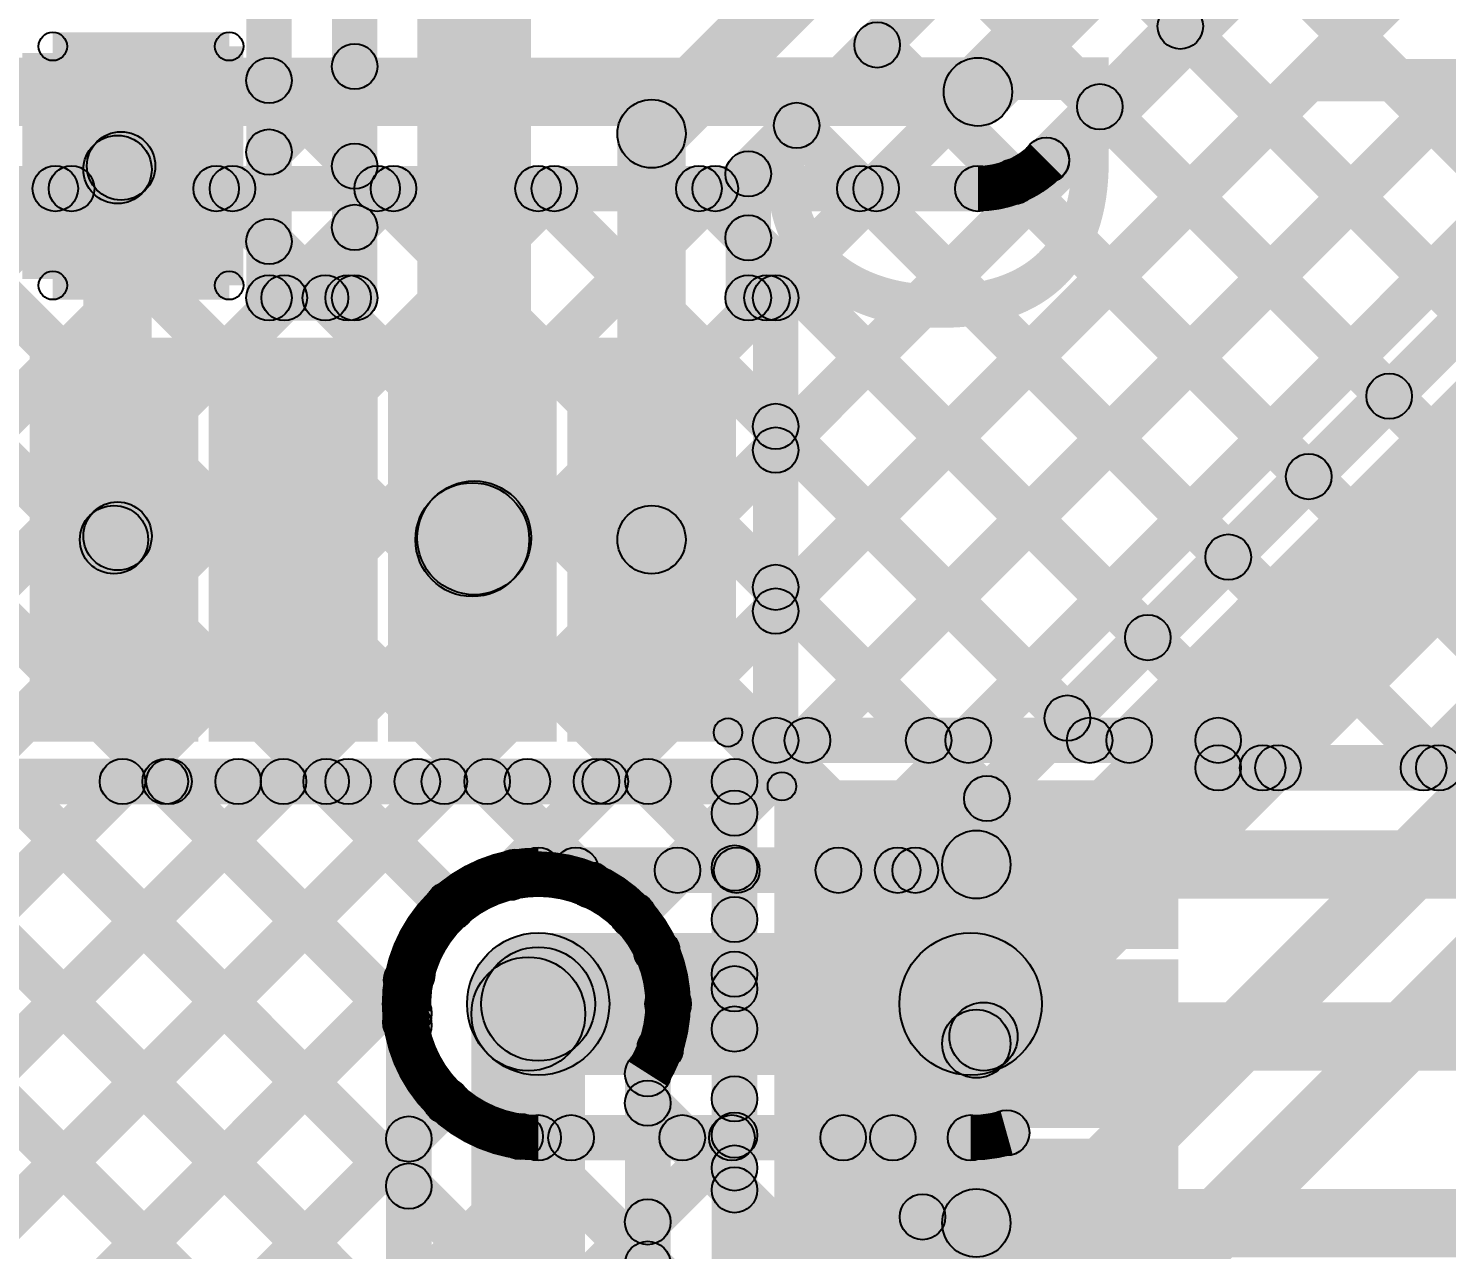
# Model space of a CAD drawing. Header units: millimetres. Extents: x -0.28 to 3.03, y -0.05 to 3.12.
# Drawn here: x 0.6101 to 0.8594, y 2.2926 to 2.5072 of the extents above; entities that cross this region are included whole.
import ezdxf

# ---------------------------------------------------------------- set-up
doc = ezdxf.new("R2010")
doc.units = ezdxf.units.MM
doc.header["$MEASUREMENT"] = 0
for name, color, linetype in [('BottomLayer', 5, 'Continuous'), ('TopLayer', 1, 'Continuous'), ('TopOverlay', 2, 'Continuous'), ('TopPaste', 8, 'Continuous'), ('TopSolder', 216, 'Continuous'), ('ViaHoleLayer', 16, 'Continuous')]:
    doc.layers.add(name, color=color, linetype=linetype)

# ---------------------------------------------------------------- blocks, each defined once
blk = doc.blocks.new('32_TQFP__7X7__28')
at = {"layer": 'TopLayer'}
for points in [[(0.13583, -0.00492), (0.19882, -0.00492), (0.19882, -0.02657), (0.13583, -0.02657)], [(0.13583, -0.03642), (0.19882, -0.03642), (0.19882, -0.05807), (0.13583, -0.05807)], [(0.13583, -0.06791), (0.19882, -0.06791), (0.19882, -0.08957), (0.13583, -0.08957)], [(0.13583, -0.09941), (0.19882, -0.09941), (0.19882, -0.12106), (0.13583, -0.12106)], [(0.03642, -0.13583), (0.05807, -0.13583), (0.05807, -0.19882), (0.03642, -0.19882)], [(0.06791, -0.13583), (0.08957, -0.13583), (0.08957, -0.19882), (0.06791, -0.19882)], [(0.09941, -0.13583), (0.12106, -0.13583), (0.12106, -0.19882), (0.09941, -0.19882)]]:
    blk.add_hatch(color=1, dxfattribs=at).paths.add_polyline_path(points)
at = {"layer": 'TopOverlay'}
blk.add_hatch(color=2, dxfattribs=at).paths.add_polyline_path([(0.13167, -0.12191), (0.13521, -0.12545), (0.12574, -0.13492), (0.1222, -0.13138)])
h = blk.add_hatch(color=2, dxfattribs=at)
edge = h.paths.add_edge_path()
edge.add_arc((0.13344, -0.12368), 0.0025, 0, 360)
h = blk.add_hatch(color=2, dxfattribs=at)
edge = h.paths.add_edge_path()
edge.add_arc((0.12397, -0.13315), 0.0025, 0, 360)
at = {"layer": 'TopPaste'}
for points in [[(0.13583, -0.00492), (0.19882, -0.00492), (0.19882, -0.02657), (0.13583, -0.02657)], [(0.13583, -0.03642), (0.19882, -0.03642), (0.19882, -0.05807), (0.13583, -0.05807)], [(0.13583, -0.06791), (0.19882, -0.06791), (0.19882, -0.08957), (0.13583, -0.08957)], [(0.13583, -0.09941), (0.19882, -0.09941), (0.19882, -0.12106), (0.13583, -0.12106)], [(0.03642, -0.13583), (0.05807, -0.13583), (0.05807, -0.19882), (0.03642, -0.19882)], [(0.06791, -0.13583), (0.08957, -0.13583), (0.08957, -0.19882), (0.06791, -0.19882)], [(0.09941, -0.13583), (0.12106, -0.13583), (0.12106, -0.19882), (0.09941, -0.19882)]]:
    blk.add_hatch(color=8, dxfattribs=at).paths.add_polyline_path(points)
at = {"layer": 'TopSolder'}
for points in [[(0.13183, -0.00092), (0.20282, -0.00092), (0.20282, -0.03057), (0.13183, -0.03057)], [(0.13183, -0.03242), (0.20282, -0.03242), (0.20282, -0.06207), (0.13183, -0.06207)], [(0.13183, -0.06391), (0.20282, -0.06391), (0.20282, -0.09357), (0.13183, -0.09357)], [(0.13183, -0.09541), (0.20282, -0.09541), (0.20282, -0.12506), (0.13183, -0.12506)], [(0.03242, -0.13183), (0.06207, -0.13183), (0.06207, -0.20282), (0.03242, -0.20282)], [(0.06391, -0.13183), (0.09357, -0.13183), (0.09357, -0.20282), (0.06391, -0.20282)], [(0.09541, -0.13183), (0.12506, -0.13183), (0.12506, -0.20282), (0.09541, -0.20282)]]:
    blk.add_hatch(color=216, dxfattribs=at).paths.add_polyline_path(points)
at = {"layer": 'TopOverlay'}
for centre in [(0.13344, -0.12368), (0.12397, -0.13315)]:
    blk.add_circle(centre, 0.0025, dxfattribs=at)
blk = doc.blocks.new('C__0603_112')
at = {"layer": 'TopLayer'}
for points in [[(-0.015, 0.0175), (-0.015, -0.0175), (-0.045, -0.0175), (-0.045, 0.0175)], [(0.045, 0.0175), (0.045, -0.0175), (0.015, -0.0175), (0.015, 0.0175)]]:
    blk.add_hatch(color=1, dxfattribs=at).paths.add_polyline_path(points)
at = {"layer": 'TopOverlay'}
h = blk.add_hatch(color=2, dxfattribs=at)
edge = h.paths.add_edge_path()
edge.add_arc((-0.049, 0.021), 0.0025, 0, 360)
h = blk.add_hatch(color=2, dxfattribs=at)
edge = h.paths.add_edge_path()
edge.add_arc((-0.049, 0.021), 0.0025, 0, 360)
for points in [[(-0.049, 0.0185), (-0.049, 0.0235), (-0.018, 0.0235), (-0.018, 0.0185)], [(0.018, 0.0185), (0.018, 0.0235), (0.049, 0.0235), (0.049, 0.0185)], [(-0.0465, -0.021), (-0.0515, -0.021), (-0.0515, 0.021), (-0.0465, 0.021)], [(0.0515, -0.021), (0.0465, -0.021), (0.0465, 0.021), (0.0515, 0.021)], [(-0.049, -0.0235), (-0.049, -0.0185), (-0.018, -0.0185), (-0.018, -0.0235)], [(0.018, -0.0235), (0.018, -0.0185), (0.049, -0.0185), (0.049, -0.0235)]]:
    blk.add_hatch(color=2, dxfattribs=at).paths.add_polyline_path(points)
h = blk.add_hatch(color=2, dxfattribs=at)
edge = h.paths.add_edge_path()
edge.add_arc((-0.018, 0.021), 0.0025, 0, 360)
h = blk.add_hatch(color=2, dxfattribs=at)
edge = h.paths.add_edge_path()
edge.add_arc((0.018, 0.021), 0.0025, 0, 360)
h = blk.add_hatch(color=2, dxfattribs=at)
edge = h.paths.add_edge_path()
edge.add_arc((0.049, 0.021), 0.0025, 0, 360)
h = blk.add_hatch(color=2, dxfattribs=at)
edge = h.paths.add_edge_path()
edge.add_arc((0.049, 0.021), 0.0025, 0, 360)
h = blk.add_hatch(color=2, dxfattribs=at)
edge = h.paths.add_edge_path()
edge.add_arc((-0.049, -0.021), 0.0025, 0, 360)
h = blk.add_hatch(color=2, dxfattribs=at)
edge = h.paths.add_edge_path()
edge.add_arc((-0.049, -0.021), 0.0025, 0, 360)
h = blk.add_hatch(color=2, dxfattribs=at)
edge = h.paths.add_edge_path()
edge.add_arc((-0.018, -0.021), 0.0025, 0, 360)
h = blk.add_hatch(color=2, dxfattribs=at)
edge = h.paths.add_edge_path()
edge.add_arc((0.018, -0.021), 0.0025, 0, 360)
h = blk.add_hatch(color=2, dxfattribs=at)
edge = h.paths.add_edge_path()
edge.add_arc((0.049, -0.021), 0.0025, 0, 360)
h = blk.add_hatch(color=2, dxfattribs=at)
edge = h.paths.add_edge_path()
edge.add_arc((0.049, -0.021), 0.0025, 0, 360)
at = {"layer": 'TopPaste'}
for points in [[(-0.015, 0.0175), (-0.015, -0.0175), (-0.045, -0.0175), (-0.045, 0.0175)], [(0.045, 0.0175), (0.045, -0.0175), (0.015, -0.0175), (0.015, 0.0175)]]:
    blk.add_hatch(color=8, dxfattribs=at).paths.add_polyline_path(points)
at = {"layer": 'TopSolder'}
for points in [[(-0.01264, 0.01986), (-0.01264, -0.01986), (-0.04736, -0.01986), (-0.04736, 0.01986)], [(0.04736, 0.01986), (0.04736, -0.01986), (0.01264, -0.01986), (0.01264, 0.01986)]]:
    blk.add_hatch(color=216, dxfattribs=at).paths.add_polyline_path(points)
at = {"layer": 'TopOverlay'}
for centre in [(-0.049, 0.021), (-0.049, 0.021), (-0.018, 0.021), (0.018, 0.021), (0.049, 0.021), (0.049, 0.021), (-0.049, -0.021), (-0.049, -0.021), (-0.018, -0.021), (0.018, -0.021), (0.049, -0.021), (0.049, -0.021)]:
    blk.add_circle(centre, 0.0025, dxfattribs=at)

msp = doc.modelspace()

# ---------------------------------------------------------------- hatches: boundary and pattern name
at = {"layer": 'BottomLayer'}
for points in [[(0.57324, 2.25917), (0.56758, 2.26483), (0.93467, 2.63192), (0.94033, 2.62626)], [(0.69837, 2.35602), (0.69271, 2.36168), (0.93467, 2.60364), (0.94033, 2.59798)], [(0.78124, 2.49176), (0.77276, 2.50024), (0.85676, 2.58424), (0.86524, 2.57576)], [(0.72703, 2.3564), (0.72137, 2.36205), (0.93467, 2.57535), (0.94033, 2.5697)], [(0.79187, 2.48117), (0.78621, 2.48683), (0.87017, 2.57079), (0.87583, 2.56513)], [(0.75531, 2.3564), (0.74966, 2.36205), (0.93467, 2.54707), (0.94033, 2.54141)], [(0.76882, 2.3564), (0.76316, 2.36205), (0.93467, 2.53356), (0.94033, 2.52791)], [(0.78456, 2.32689), (0.76689, 2.34456), (0.95216, 2.52984), (0.96984, 2.51216)], [(0.82389, 2.51885), (0.82955, 2.52451), (0.88041, 2.47364), (0.87475, 2.46799)], [(0.80975, 2.50471), (0.8154, 2.51036), (0.86627, 2.4595), (0.86061, 2.45384)], [(0.039, 2.49), (0.039, 2.502), (0.777, 2.502), (0.777, 2.49)], [(0.79561, 2.49056), (0.80126, 2.49622), (0.85212, 2.44536), (0.84647, 2.4397)], [(0.74224, 2.24076), (0.73376, 2.24924), (0.97876, 2.49424), (0.98724, 2.48576)], [(0.54923, 2.475), (0.54923, 2.483), (0.777, 2.483), (0.777, 2.475)], [(0.78049, 2.47739), (0.78615, 2.48305), (0.83798, 2.43122), (0.83233, 2.42556)], [(0.43995, 2.15417), (0.43429, 2.15983), (0.75629, 2.48183), (0.76195, 2.47617)], [(0.52522, 2.26773), (0.51957, 2.27338), (0.72801, 2.48183), (0.73367, 2.47617)], [(0.55544, 2.47617), (0.5611, 2.48183), (0.68687, 2.35605), (0.68121, 2.3504)], [(0.57382, 2.42946), (0.56816, 2.43512), (0.61487, 2.48183), (0.62053, 2.47617)], [(0.57382, 2.40118), (0.56816, 2.40684), (0.64316, 2.48183), (0.64881, 2.47617)], [(0.57632, 2.34711), (0.57066, 2.35277), (0.69973, 2.48183), (0.70538, 2.47617)], [(0.57632, 2.37539), (0.57066, 2.38105), (0.67144, 2.48183), (0.6771, 2.47617)], [(0.58372, 2.47617), (0.58938, 2.48183), (0.70916, 2.36205), (0.7035, 2.3564)], [(0.61201, 2.47617), (0.61767, 2.48183), (0.73744, 2.36205), (0.73178, 2.3564)], [(0.64029, 2.47617), (0.64595, 2.48183), (0.76572, 2.36205), (0.76007, 2.3564)], [(0.66858, 2.47617), (0.67423, 2.48183), (0.78141, 2.37465), (0.77576, 2.36899)], [(0.69686, 2.47617), (0.70252, 2.48183), (0.79556, 2.38879), (0.7899, 2.38313)], [(0.72515, 2.47617), (0.7308, 2.48183), (0.8097, 2.40293), (0.80404, 2.39728)], [(0.75343, 2.47617), (0.75909, 2.48183), (0.82384, 2.41707), (0.81818, 2.41142)], [(0.81024, 2.27976), (0.80176, 2.28824), (0.98576, 2.47224), (0.99424, 2.46376)], [(0.56816, 2.43516), (0.57382, 2.44082), (0.67927, 2.33537), (0.67361, 2.32971)], [(0.56816, 2.40688), (0.57382, 2.41254), (0.72153, 2.26483), (0.71587, 2.25917)], [(0.57066, 2.37609), (0.57632, 2.38175), (0.69324, 2.26483), (0.68759, 2.25917)], [(0.69972, 2.35522), (0.69972, 2.36322), (0.76599, 2.36322), (0.76599, 2.35522)], [(0.57066, 2.34781), (0.57632, 2.35347), (0.66496, 2.26483), (0.6593, 2.25917)], [(0.69972, 2.32322), (0.69972, 2.34822), (0.77572, 2.34822), (0.77572, 2.32322)], [(0.60152, 2.25917), (0.59586, 2.26483), (0.67377, 2.34274), (0.67943, 2.33708)], [(0.6298, 2.25917), (0.62415, 2.26483), (0.68077, 2.32146), (0.68643, 2.3158)], [(0.69972, 2.30822), (0.69972, 2.31622), (0.77572, 2.31622), (0.77572, 2.30822)], [(0.73379, 2.25917), (0.72813, 2.26483), (0.77922, 2.31592), (0.78488, 2.31026)], [(0.65809, 2.25917), (0.65243, 2.26483), (0.70266, 2.31505), (0.70831, 2.3094)], [(0.68637, 2.25917), (0.68072, 2.26483), (0.73094, 2.31505), (0.7366, 2.3094)], [(0.69371, 2.30961), (0.69937, 2.31527), (0.7418, 2.27284), (0.73614, 2.26718)], [(0.71466, 2.25917), (0.709, 2.26483), (0.75923, 2.31505), (0.76488, 2.3094)], [(0.72221, 2.3094), (0.72787, 2.31505), (0.75594, 2.28698), (0.75028, 2.28133)], [(0.7505, 2.3094), (0.75616, 2.31505), (0.77008, 2.30113), (0.76443, 2.29547)]]:
    msp.add_hatch(color=5, dxfattribs=at).paths.add_polyline_path(points)
h = msp.add_hatch(color=5, dxfattribs=at)
edge = h.paths.add_edge_path()
edge.add_arc((0.81258, 2.50753), 0.004, 0, 360)
h = msp.add_hatch(color=5, dxfattribs=at)
edge = h.paths.add_edge_path()
edge.add_arc((0.777, 2.496), 0.006, 0, 360)
h = msp.add_hatch(color=5, dxfattribs=at)
edge = h.paths.add_edge_path()
edge.add_arc((0.777, 2.496), 0.006, 0, 360)
h = msp.add_hatch(color=5, dxfattribs=at)
edge = h.paths.add_edge_path()
edge.add_arc((0.79843, 2.49339), 0.004, 0, 360)
h = msp.add_hatch(color=5, dxfattribs=at)
edge = h.paths.add_edge_path()
edge.add_arc((0.78902, 2.48398), 0.004, 0, 360)
h = msp.add_hatch(color=5, dxfattribs=at)
edge = h.paths.add_edge_path()
edge.add_arc((0.78904, 2.484), 0.004, 0, 360)
h = msp.add_hatch(color=5, dxfattribs=at)
edge = h.paths.add_edge_path()
edge.add_arc((0.78904, 2.484), 0.004, 0, 360)
h = msp.add_hatch(color=5, dxfattribs=at)
edge = h.paths.add_edge_path()
edge.add_arc((0.61484, 2.479), 0.004, 0, 360)
h = msp.add_hatch(color=5, dxfattribs=at)
edge = h.paths.add_edge_path()
edge.add_arc((0.6177, 2.479), 0.004, 0, 360)
h = msp.add_hatch(color=5, dxfattribs=at)
edge = h.paths.add_edge_path()
edge.add_arc((0.64312, 2.479), 0.004, 0, 360)
h = msp.add_hatch(color=5, dxfattribs=at)
edge = h.paths.add_edge_path()
edge.add_arc((0.64599, 2.479), 0.004, 0, 360)
h = msp.add_hatch(color=5, dxfattribs=at)
edge = h.paths.add_edge_path()
edge.add_arc((0.67141, 2.479), 0.004, 0, 360)
h = msp.add_hatch(color=5, dxfattribs=at)
edge = h.paths.add_edge_path()
edge.add_arc((0.67427, 2.479), 0.004, 0, 360)
h = msp.add_hatch(color=5, dxfattribs=at)
edge = h.paths.add_edge_path()
edge.add_arc((0.69969, 2.479), 0.004, 0, 360)
h = msp.add_hatch(color=5, dxfattribs=at)
edge = h.paths.add_edge_path()
edge.add_arc((0.70255, 2.479), 0.004, 0, 360)
h = msp.add_hatch(color=5, dxfattribs=at)
edge = h.paths.add_edge_path()
edge.add_arc((0.72797, 2.479), 0.004, 0, 360)
h = msp.add_hatch(color=5, dxfattribs=at)
edge = h.paths.add_edge_path()
edge.add_arc((0.73084, 2.479), 0.004, 0, 360)
h = msp.add_hatch(color=5, dxfattribs=at)
edge = h.paths.add_edge_path()
edge.add_arc((0.75626, 2.479), 0.004, 0, 360)
h = msp.add_hatch(color=5, dxfattribs=at)
edge = h.paths.add_edge_path()
edge.add_arc((0.75912, 2.479), 0.004, 0, 360)
h = msp.add_hatch(color=5, dxfattribs=at)
edge = h.paths.add_edge_path()
edge.add_arc((0.777, 2.479), 0.004, 0, 360)
h = msp.add_hatch(color=5, dxfattribs=at)
edge = h.paths.add_edge_path()
edge.add_arc((0.777, 2.479), 0.004, 0, 360)
h = msp.add_hatch(color=5, dxfattribs=at)
edge = h.paths.add_edge_path()
edge.add_arc((0.777, 2.479), 0.004, 0, 360)
h = msp.add_hatch(color=5, dxfattribs=at)
edge = h.paths.add_edge_path()
edge.add_arc((0.78332, 2.48022), 0.004, 0, 360)
h = msp.add_hatch(color=5, dxfattribs=at)
edge = h.paths.add_edge_path()
edge.add_arc((0.8493, 2.44253), 0.004, 0, 360)
h = msp.add_hatch(color=5, dxfattribs=at)
edge = h.paths.add_edge_path()
edge.add_arc((0.83515, 2.42839), 0.004, 0, 360)
h = msp.add_hatch(color=5, dxfattribs=at)
edge = h.paths.add_edge_path()
edge.add_arc((0.82101, 2.41425), 0.004, 0, 360)
h = msp.add_hatch(color=5, dxfattribs=at)
edge = h.paths.add_edge_path()
edge.add_arc((0.80687, 2.4001), 0.004, 0, 360)
h = msp.add_hatch(color=5, dxfattribs=at)
edge = h.paths.add_edge_path()
edge.add_arc((0.79273, 2.38596), 0.004, 0, 360)
h = msp.add_hatch(color=5, dxfattribs=at)
edge = h.paths.add_edge_path()
edge.add_arc((0.77859, 2.37182), 0.004, 0, 360)
h = msp.add_hatch(color=5, dxfattribs=at)
edge = h.paths.add_edge_path()
edge.add_arc((0.69554, 2.35885), 0.004, 0, 360)
h = msp.add_hatch(color=5, dxfattribs=at)
edge = h.paths.add_edge_path()
edge.add_arc((0.69972, 2.35922), 0.004, 0, 360)
h = msp.add_hatch(color=5, dxfattribs=at)
edge = h.paths.add_edge_path()
edge.add_arc((0.69972, 2.35922), 0.004, 0, 360)
h = msp.add_hatch(color=5, dxfattribs=at)
edge = h.paths.add_edge_path()
edge.add_arc((0.70633, 2.35922), 0.004, 0, 360)
h = msp.add_hatch(color=5, dxfattribs=at)
edge = h.paths.add_edge_path()
edge.add_arc((0.7242, 2.35922), 0.004, 0, 360)
h = msp.add_hatch(color=5, dxfattribs=at)
edge = h.paths.add_edge_path()
edge.add_arc((0.73461, 2.35922), 0.004, 0, 360)
h = msp.add_hatch(color=5, dxfattribs=at)
edge = h.paths.add_edge_path()
edge.add_arc((0.75248, 2.35922), 0.004, 0, 360)
h = msp.add_hatch(color=5, dxfattribs=at)
edge = h.paths.add_edge_path()
edge.add_arc((0.7629, 2.35922), 0.004, 0, 360)
h = msp.add_hatch(color=5, dxfattribs=at)
edge = h.paths.add_edge_path()
edge.add_arc((0.76599, 2.35922), 0.004, 0, 360)
h = msp.add_hatch(color=5, dxfattribs=at)
edge = h.paths.add_edge_path()
edge.add_arc((0.76599, 2.35922), 0.004, 0, 360)
h = msp.add_hatch(color=5, dxfattribs=at)
edge = h.paths.add_edge_path()
edge.add_arc((0.68404, 2.35323), 0.004, 0, 360)
h = msp.add_hatch(color=5, dxfattribs=at)
edge = h.paths.add_edge_path()
edge.add_arc((0.69972, 2.33572), 0.0125, 0, 360)
h = msp.add_hatch(color=5, dxfattribs=at)
edge = h.paths.add_edge_path()
edge.add_arc((0.69972, 2.33572), 0.01181, 0, 360)
h = msp.add_hatch(color=5, dxfattribs=at)
edge = h.paths.add_edge_path()
edge.add_arc((0.77572, 2.33572), 0.0125, 0, 360)
h = msp.add_hatch(color=5, dxfattribs=at)
edge = h.paths.add_edge_path()
edge.add_arc((0.77572, 2.33572), 0.0125, 0, 360)
h = msp.add_hatch(color=5, dxfattribs=at)
edge = h.paths.add_edge_path()
edge.add_arc((0.6766, 2.33991), 0.004, 0, 360)
h = msp.add_hatch(color=5, dxfattribs=at)
edge = h.paths.add_edge_path()
edge.add_arc((0.67644, 2.33254), 0.004, 0, 360)
h = msp.add_hatch(color=5, dxfattribs=at)
edge = h.paths.add_edge_path()
edge.add_arc((0.6836, 2.31863), 0.004, 0, 360)
h = msp.add_hatch(color=5, dxfattribs=at)
edge = h.paths.add_edge_path()
edge.add_arc((0.69654, 2.31244), 0.004, 0, 360)
h = msp.add_hatch(color=5, dxfattribs=at)
edge = h.paths.add_edge_path()
edge.add_arc((0.69972, 2.31222), 0.004, 0, 360)
h = msp.add_hatch(color=5, dxfattribs=at)
edge = h.paths.add_edge_path()
edge.add_arc((0.69972, 2.31222), 0.004, 0, 360)
h = msp.add_hatch(color=5, dxfattribs=at)
edge = h.paths.add_edge_path()
edge.add_arc((0.70549, 2.31222), 0.004, 0, 360)
h = msp.add_hatch(color=5, dxfattribs=at)
edge = h.paths.add_edge_path()
edge.add_arc((0.72504, 2.31222), 0.004, 0, 360)
h = msp.add_hatch(color=5, dxfattribs=at)
edge = h.paths.add_edge_path()
edge.add_arc((0.73377, 2.31222), 0.004, 0, 360)
h = msp.add_hatch(color=5, dxfattribs=at)
edge = h.paths.add_edge_path()
edge.add_arc((0.75333, 2.31222), 0.004, 0, 360)
h = msp.add_hatch(color=5, dxfattribs=at)
edge = h.paths.add_edge_path()
edge.add_arc((0.76205, 2.31222), 0.004, 0, 360)
h = msp.add_hatch(color=5, dxfattribs=at)
edge = h.paths.add_edge_path()
edge.add_arc((0.77572, 2.31222), 0.004, 0, 360)
h = msp.add_hatch(color=5, dxfattribs=at)
edge = h.paths.add_edge_path()
edge.add_arc((0.77572, 2.31222), 0.004, 0, 360)
h = msp.add_hatch(color=5, dxfattribs=at)
edge = h.paths.add_edge_path()
edge.add_arc((0.77572, 2.31222), 0.004, 0, 360)
h = msp.add_hatch(color=5, dxfattribs=at)
edge = h.paths.add_edge_path()
edge.add_arc((0.78205, 2.31309), 0.004, 0, 360)
h = msp.add_hatch(color=5, dxfattribs=at)
edge = h.paths.add_edge_path()
edge.add_arc((0.78205, 2.31309), 0.004, 0, 360)
h = msp.add_hatch(color=5, dxfattribs=at)
edge = h.paths.add_edge_path()
edge.add_arc((0.78205, 2.31309), 0.004, 0, 360)
h = msp.add_hatch(color=5, dxfattribs=at)
edge = h.paths.add_edge_path()
edge.add_arc((0.76726, 2.2983), 0.004, 0, 360)
at = {"layer": 'TopLayer'}
for points in [[(0.74986, 2.37922), (0.7442, 2.38488), (1.08117, 2.72185), (1.08683, 2.7162)], [(0.77814, 2.37922), (0.77249, 2.38488), (1.08117, 2.69357), (1.08683, 2.68791)], [(0.80643, 2.37922), (0.80077, 2.38488), (1.08117, 2.66528), (1.08683, 2.65963)], [(0.74429, 2.40194), (0.73864, 2.4076), (0.97432, 2.64329), (0.97998, 2.63763)], [(0.74429, 2.43023), (0.73864, 2.43589), (0.94512, 2.64237), (0.95077, 2.63671)], [(0.82988, 2.3744), (0.82423, 2.38006), (1.08117, 2.637), (1.08683, 2.63134)], [(0.85817, 2.3744), (0.85251, 2.38006), (1.08117, 2.60872), (1.08683, 2.60306)], [(0.74276, 2.45698), (0.7371, 2.46264), (0.87424, 2.59977), (0.8799, 2.59412)], [(0.72388, 2.4844), (0.7154, 2.49288), (0.77576, 2.55324), (0.78424, 2.54476)], [(0.69846, 2.41763), (0.67846, 2.41763), (0.67846, 2.54868), (0.69846, 2.54868)], [(0.79976, 2.54298), (0.80542, 2.54864), (0.96501, 2.38905), (0.95935, 2.38339)], [(0.78823, 2.52622), (0.79389, 2.53188), (0.94571, 2.38006), (0.94006, 2.3744)], [(0.73947, 2.47877), (0.73381, 2.48442), (0.77844, 2.52905), (0.78409, 2.5234)], [(0.77061, 2.51556), (0.77626, 2.52122), (0.91743, 2.38006), (0.91177, 2.3744)], [(0.6564, 2.45981), (0.6484, 2.45981), (0.6484, 2.51149), (0.6564, 2.51149)], [(0.67146, 2.45981), (0.66346, 2.45981), (0.66346, 2.51201), (0.67146, 2.51201)], [(0.75646, 2.50142), (0.76212, 2.50708), (0.88914, 2.38006), (0.88349, 2.3744)], [(0.65523, 2.48259), (0.64957, 2.48824), (0.66463, 2.5033), (0.67029, 2.49764)], [(0.64957, 2.49518), (0.65523, 2.50083), (0.67029, 2.48578), (0.66463, 2.48012)], [(0.74232, 2.48728), (0.74798, 2.49294), (0.86086, 2.38006), (0.8552, 2.3744)], [(0.72564, 2.41731), (0.71364, 2.41731), (0.71364, 2.48864), (0.72564, 2.48864)], [(0.63002, 2.47812), (0.62153, 2.48661), (0.62216, 2.48723), (0.63064, 2.47875)], [(0.63178, 2.41794), (0.61978, 2.41794), (0.61978, 2.48236), (0.63178, 2.48236)], [(0.74064, 2.45981), (0.73264, 2.45981), (0.73264, 2.4816), (0.74064, 2.4816)], [(0.65791, 2.45698), (0.65225, 2.46264), (0.66463, 2.47502), (0.67029, 2.46936)], [(0.73381, 2.46751), (0.73947, 2.47316), (0.83258, 2.38006), (0.82692, 2.3744)], [(0.64957, 2.46689), (0.65523, 2.47255), (0.66514, 2.46264), (0.65948, 2.45698)], [(0.6524, 2.45581), (0.6524, 2.46381), (0.66631, 2.46381), (0.66631, 2.45581)], [(0.73664, 2.45581), (0.73664, 2.46381), (0.74146, 2.46381), (0.74146, 2.45581)], [(0.74546, 2.38205), (0.73746, 2.38205), (0.73746, 2.45981), (0.74546, 2.45981)], [(0.73864, 2.4344), (0.74429, 2.44005), (0.79946, 2.38488), (0.79381, 2.37922)], [(0.69521, 2.41024), (0.68107, 2.42438), (0.68139, 2.4247), (0.69553, 2.41056)], [(0.62939, 2.41307), (0.62091, 2.42156), (0.62153, 2.42218), (0.63002, 2.4137)], [(0.73864, 2.40611), (0.74429, 2.41177), (0.77118, 2.38488), (0.76552, 2.37922)], [(0.74146, 2.37805), (0.74146, 2.38605), (0.81922, 2.38605), (0.81922, 2.37805)], [(0.82322, 2.37723), (0.81522, 2.37723), (0.81522, 2.38205), (0.82322, 2.38205)], [(0.81922, 2.37323), (0.81922, 2.38123), (0.95318, 2.38123), (0.95318, 2.37323)], [(0.60332, 2.37082), (0.60332, 2.37882), (0.63482, 2.37882), (0.63482, 2.37082)], [(0.63482, 2.37082), (0.63482, 2.37882), (0.64698, 2.37882), (0.64698, 2.37082)], [(0.63482, 2.37082), (0.63482, 2.37882), (0.64698, 2.37882), (0.64698, 2.37082)], [(0.64698, 2.37082), (0.64698, 2.37882), (0.66631, 2.37882), (0.66631, 2.37082)], [(0.66631, 2.37082), (0.66631, 2.37882), (0.67847, 2.37882), (0.67847, 2.37082)], [(0.66631, 2.37082), (0.66631, 2.37882), (0.67847, 2.37882), (0.67847, 2.37082)], [(0.67847, 2.37082), (0.67847, 2.37882), (0.69781, 2.37882), (0.69781, 2.37082)], [(0.69781, 2.37082), (0.69781, 2.37882), (0.70997, 2.37882), (0.70997, 2.37082)], [(0.69781, 2.37082), (0.69781, 2.37882), (0.70997, 2.37882), (0.70997, 2.37082)], [(0.70997, 2.37082), (0.70997, 2.37882), (0.73423, 2.37882), (0.73423, 2.37082)], [(0.49791, 2.21213), (0.49225, 2.21779), (0.65211, 2.37765), (0.65777, 2.37199)], [(0.51205, 2.19799), (0.5064, 2.20365), (0.6804, 2.37765), (0.68605, 2.37199)], [(0.52461, 2.26712), (0.51896, 2.27278), (0.62383, 2.37765), (0.62948, 2.37199)], [(0.54649, 2.37199), (0.55214, 2.37765), (0.67979, 2.24999), (0.67414, 2.24434)], [(0.57477, 2.37199), (0.58043, 2.37765), (0.67979, 2.27828), (0.67414, 2.27262)], [(0.60305, 2.37199), (0.60871, 2.37765), (0.67979, 2.30656), (0.67414, 2.3009)], [(0.63134, 2.37199), (0.637, 2.37765), (0.67979, 2.33485), (0.67414, 2.32919)], [(0.65962, 2.37199), (0.66528, 2.37765), (0.68736, 2.35557), (0.6817, 2.34991)], [(0.68791, 2.37199), (0.69356, 2.37765), (0.71181, 2.3594), (0.70615, 2.35375)], [(0.69749, 2.35514), (0.69183, 2.36079), (0.70868, 2.37765), (0.71434, 2.37199)], [(0.71619, 2.37199), (0.72185, 2.37765), (0.73706, 2.36244), (0.7314, 2.35678)], [(0.73823, 2.35056), (0.73023, 2.35056), (0.73023, 2.37482), (0.73823, 2.37482)], [(0.71916, 2.34853), (0.71351, 2.35419), (0.7314, 2.37208), (0.73706, 2.36642)], [(0.77672, 2.35423), (0.77672, 2.36623), (0.96023, 2.36623), (0.96023, 2.35423)], [(0.73823, 2.3384), (0.73023, 2.3384), (0.73023, 2.35056), (0.73823, 2.35056)], [(0.73823, 2.3384), (0.73023, 2.3384), (0.73023, 2.35056), (0.73823, 2.35056)], [(0.71775, 2.34215), (0.7234, 2.34781), (0.73706, 2.33415), (0.7314, 2.3285)], [(0.51899, 2.17665), (0.51334, 2.1823), (0.67466, 2.34362), (0.68031, 2.33796)], [(0.72398, 2.32506), (0.71832, 2.33072), (0.7314, 2.3438), (0.73706, 2.33814)], [(0.70504, 2.3269), (0.6909, 2.34104), (0.69265, 2.3428), (0.7068, 2.32865)], [(0.73823, 2.31906), (0.73023, 2.31906), (0.73023, 2.3384), (0.73823, 2.3384)], [(0.77799, 2.324), (0.77799, 2.336), (0.889, 2.336), (0.889, 2.324)], [(0.68097, 2.17783), (0.67297, 2.17783), (0.67297, 2.33397), (0.68097, 2.33397)], [(0.70797, 2.169), (0.68797, 2.169), (0.68797, 2.33397), (0.70797, 2.33397)], [(0.78097, 2.32449), (0.77248, 2.33297), (0.77375, 2.33424), (0.78224, 2.32576)], [(0.72297, 2.17799), (0.71497, 2.17799), (0.71497, 2.32347), (0.72297, 2.32347)], [(0.71614, 2.31547), (0.72179, 2.32113), (0.73706, 2.30587), (0.7314, 2.30021)], [(0.73823, 2.3069), (0.73023, 2.3069), (0.73023, 2.31906), (0.73823, 2.31906)], [(0.73823, 2.3069), (0.73023, 2.3069), (0.73023, 2.31906), (0.73823, 2.31906)], [(0.51899, 2.14836), (0.51334, 2.15402), (0.67414, 2.31482), (0.67979, 2.30916)], [(0.72179, 2.29459), (0.71614, 2.30025), (0.7314, 2.31551), (0.73706, 2.30986)], [(0.73823, 2.28757), (0.73023, 2.28757), (0.73023, 2.3069), (0.73823, 2.3069)], [(0.77672, 2.29123), (0.77672, 2.30323), (1.03477, 2.30323), (1.03477, 2.29123)], [(0.71614, 2.28719), (0.72179, 2.29285), (0.73706, 2.27758), (0.7314, 2.27193)]]:
    msp.add_hatch(color=1, dxfattribs=at).paths.add_polyline_path(points)
h = msp.add_hatch(color=1, dxfattribs=at)
edge = h.paths.add_edge_path()
edge.add_arc((0.75929, 2.50425), 0.004, 0, 360)
h = msp.add_hatch(color=1, dxfattribs=at)
edge = h.paths.add_edge_path()
edge.add_arc((0.66746, 2.50047), 0.004, 0, 360)
h = msp.add_hatch(color=1, dxfattribs=at)
edge = h.paths.add_edge_path()
edge.add_arc((0.6524, 2.498), 0.004, 0, 360)
h = msp.add_hatch(color=1, dxfattribs=at)
edge = h.paths.add_edge_path()
edge.add_arc((0.71964, 2.48864), 0.006, 0, 360)
h = msp.add_hatch(color=1, dxfattribs=at)
edge = h.paths.add_edge_path()
edge.add_arc((0.71964, 2.48864), 0.006, 0, 360)
h = msp.add_hatch(color=1, dxfattribs=at)
edge = h.paths.add_edge_path()
edge.add_arc((0.74515, 2.49011), 0.004, 0, 360)
h = msp.add_hatch(color=1, dxfattribs=at)
edge = h.paths.add_edge_path()
edge.add_arc((0.62578, 2.48236), 0.006, 0, 360)
h = msp.add_hatch(color=1, dxfattribs=at)
edge = h.paths.add_edge_path()
edge.add_arc((0.62578, 2.48236), 0.006, 0, 360)
h = msp.add_hatch(color=1, dxfattribs=at)
edge = h.paths.add_edge_path()
edge.add_arc((0.6264, 2.48299), 0.006, 0, 360)
h = msp.add_hatch(color=1, dxfattribs=at)
edge = h.paths.add_edge_path()
edge.add_arc((0.6524, 2.48542), 0.004, 0, 360)
h = msp.add_hatch(color=1, dxfattribs=at)
edge = h.paths.add_edge_path()
edge.add_arc((0.66746, 2.48295), 0.004, 0, 360)
h = msp.add_hatch(color=1, dxfattribs=at)
edge = h.paths.add_edge_path()
edge.add_arc((0.73664, 2.4816), 0.004, 0, 360)
h = msp.add_hatch(color=1, dxfattribs=at)
edge = h.paths.add_edge_path()
edge.add_arc((0.73664, 2.4816), 0.004, 0, 360)
h = msp.add_hatch(color=1, dxfattribs=at)
edge = h.paths.add_edge_path()
edge.add_arc((0.66746, 2.47219), 0.004, 0, 360)
h = msp.add_hatch(color=1, dxfattribs=at)
edge = h.paths.add_edge_path()
edge.add_arc((0.6524, 2.46972), 0.004, 0, 360)
h = msp.add_hatch(color=1, dxfattribs=at)
edge = h.paths.add_edge_path()
edge.add_arc((0.73664, 2.47034), 0.004, 0, 360)
h = msp.add_hatch(color=1, dxfattribs=at)
edge = h.paths.add_edge_path()
edge.add_arc((0.6524, 2.45981), 0.004, 0, 360)
h = msp.add_hatch(color=1, dxfattribs=at)
edge = h.paths.add_edge_path()
edge.add_arc((0.6524, 2.45981), 0.004, 0, 360)
h = msp.add_hatch(color=1, dxfattribs=at)
edge = h.paths.add_edge_path()
edge.add_arc((0.65508, 2.45981), 0.004, 0, 360)
h = msp.add_hatch(color=1, dxfattribs=at)
edge = h.paths.add_edge_path()
edge.add_arc((0.66231, 2.45981), 0.004, 0, 360)
h = msp.add_hatch(color=1, dxfattribs=at)
edge = h.paths.add_edge_path()
edge.add_arc((0.66631, 2.45981), 0.004, 0, 360)
h = msp.add_hatch(color=1, dxfattribs=at)
edge = h.paths.add_edge_path()
edge.add_arc((0.66746, 2.45981), 0.004, 0, 360)
h = msp.add_hatch(color=1, dxfattribs=at)
edge = h.paths.add_edge_path()
edge.add_arc((0.73664, 2.45981), 0.004, 0, 360)
h = msp.add_hatch(color=1, dxfattribs=at)
edge = h.paths.add_edge_path()
edge.add_arc((0.73664, 2.45981), 0.004, 0, 360)
h = msp.add_hatch(color=1, dxfattribs=at)
edge = h.paths.add_edge_path()
edge.add_arc((0.73993, 2.45981), 0.004, 0, 360)
h = msp.add_hatch(color=1, dxfattribs=at)
edge = h.paths.add_edge_path()
edge.add_arc((0.74146, 2.45981), 0.004, 0, 360)
h = msp.add_hatch(color=1, dxfattribs=at)
edge = h.paths.add_edge_path()
edge.add_arc((0.74146, 2.45981), 0.004, 0, 360)
h = msp.add_hatch(color=1, dxfattribs=at)
edge = h.paths.add_edge_path()
edge.add_arc((0.74146, 2.43722), 0.004, 0, 360)
h = msp.add_hatch(color=1, dxfattribs=at)
edge = h.paths.add_edge_path()
edge.add_arc((0.74146, 2.43306), 0.004, 0, 360)
h = msp.add_hatch(color=1, dxfattribs=at)
edge = h.paths.add_edge_path()
edge.add_arc((0.68814, 2.41731), 0.01, 0, 360)
h = msp.add_hatch(color=1, dxfattribs=at)
edge = h.paths.add_edge_path()
edge.add_arc((0.68846, 2.41763), 0.01, 0, 360)
h = msp.add_hatch(color=1, dxfattribs=at)
edge = h.paths.add_edge_path()
edge.add_arc((0.68846, 2.41763), 0.01, 0, 360)
h = msp.add_hatch(color=1, dxfattribs=at)
edge = h.paths.add_edge_path()
edge.add_arc((0.62515, 2.41731), 0.006, 0, 360)
h = msp.add_hatch(color=1, dxfattribs=at)
edge = h.paths.add_edge_path()
edge.add_arc((0.62578, 2.41794), 0.006, 0, 360)
h = msp.add_hatch(color=1, dxfattribs=at)
edge = h.paths.add_edge_path()
edge.add_arc((0.62578, 2.41794), 0.006, 0, 360)
h = msp.add_hatch(color=1, dxfattribs=at)
edge = h.paths.add_edge_path()
edge.add_arc((0.71964, 2.41731), 0.006, 0, 360)
h = msp.add_hatch(color=1, dxfattribs=at)
edge = h.paths.add_edge_path()
edge.add_arc((0.74146, 2.40894), 0.004, 0, 360)
h = msp.add_hatch(color=1, dxfattribs=at)
edge = h.paths.add_edge_path()
edge.add_arc((0.74146, 2.40477), 0.004, 0, 360)
h = msp.add_hatch(color=1, dxfattribs=at)
edge = h.paths.add_edge_path()
edge.add_arc((0.74146, 2.38205), 0.004, 0, 360)
h = msp.add_hatch(color=1, dxfattribs=at)
edge = h.paths.add_edge_path()
edge.add_arc((0.74146, 2.38205), 0.004, 0, 360)
h = msp.add_hatch(color=1, dxfattribs=at)
edge = h.paths.add_edge_path()
edge.add_arc((0.74703, 2.38205), 0.004, 0, 360)
h = msp.add_hatch(color=1, dxfattribs=at)
edge = h.paths.add_edge_path()
edge.add_arc((0.76835, 2.38205), 0.004, 0, 360)
h = msp.add_hatch(color=1, dxfattribs=at)
edge = h.paths.add_edge_path()
edge.add_arc((0.77531, 2.38205), 0.004, 0, 360)
h = msp.add_hatch(color=1, dxfattribs=at)
edge = h.paths.add_edge_path()
edge.add_arc((0.79664, 2.38205), 0.004, 0, 360)
h = msp.add_hatch(color=1, dxfattribs=at)
edge = h.paths.add_edge_path()
edge.add_arc((0.8036, 2.38205), 0.004, 0, 360)
h = msp.add_hatch(color=1, dxfattribs=at)
edge = h.paths.add_edge_path()
edge.add_arc((0.81922, 2.38205), 0.004, 0, 360)
h = msp.add_hatch(color=1, dxfattribs=at)
edge = h.paths.add_edge_path()
edge.add_arc((0.81922, 2.38205), 0.004, 0, 360)
h = msp.add_hatch(color=1, dxfattribs=at)
edge = h.paths.add_edge_path()
edge.add_arc((0.81922, 2.37723), 0.004, 0, 360)
h = msp.add_hatch(color=1, dxfattribs=at)
edge = h.paths.add_edge_path()
edge.add_arc((0.81922, 2.37723), 0.004, 0, 360)
h = msp.add_hatch(color=1, dxfattribs=at)
edge = h.paths.add_edge_path()
edge.add_arc((0.82706, 2.37723), 0.004, 0, 360)
h = msp.add_hatch(color=1, dxfattribs=at)
edge = h.paths.add_edge_path()
edge.add_arc((0.82975, 2.37723), 0.004, 0, 360)
h = msp.add_hatch(color=1, dxfattribs=at)
edge = h.paths.add_edge_path()
edge.add_arc((0.85534, 2.37723), 0.004, 0, 360)
h = msp.add_hatch(color=1, dxfattribs=at)
edge = h.paths.add_edge_path()
edge.add_arc((0.85803, 2.37723), 0.004, 0, 360)
h = msp.add_hatch(color=1, dxfattribs=at)
edge = h.paths.add_edge_path()
edge.add_arc((0.62666, 2.37482), 0.004, 0, 360)
h = msp.add_hatch(color=1, dxfattribs=at)
edge = h.paths.add_edge_path()
edge.add_arc((0.63417, 2.37482), 0.004, 0, 360)
h = msp.add_hatch(color=1, dxfattribs=at)
edge = h.paths.add_edge_path()
edge.add_arc((0.63482, 2.37482), 0.004, 0, 360)
h = msp.add_hatch(color=1, dxfattribs=at)
edge = h.paths.add_edge_path()
edge.add_arc((0.63482, 2.37482), 0.004, 0, 360)
h = msp.add_hatch(color=1, dxfattribs=at)
edge = h.paths.add_edge_path()
edge.add_arc((0.63482, 2.37482), 0.004, 0, 360)
h = msp.add_hatch(color=1, dxfattribs=at)
edge = h.paths.add_edge_path()
edge.add_arc((0.64698, 2.37482), 0.004, 0, 360)
h = msp.add_hatch(color=1, dxfattribs=at)
edge = h.paths.add_edge_path()
edge.add_arc((0.64698, 2.37482), 0.004, 0, 360)
h = msp.add_hatch(color=1, dxfattribs=at)
edge = h.paths.add_edge_path()
edge.add_arc((0.64698, 2.37482), 0.004, 0, 360)
h = msp.add_hatch(color=1, dxfattribs=at)
edge = h.paths.add_edge_path()
edge.add_arc((0.65494, 2.37482), 0.004, 0, 360)
h = msp.add_hatch(color=1, dxfattribs=at)
edge = h.paths.add_edge_path()
edge.add_arc((0.66245, 2.37482), 0.004, 0, 360)
h = msp.add_hatch(color=1, dxfattribs=at)
edge = h.paths.add_edge_path()
edge.add_arc((0.66631, 2.37482), 0.004, 0, 360)
h = msp.add_hatch(color=1, dxfattribs=at)
edge = h.paths.add_edge_path()
edge.add_arc((0.66631, 2.37482), 0.004, 0, 360)
h = msp.add_hatch(color=1, dxfattribs=at)
edge = h.paths.add_edge_path()
edge.add_arc((0.66631, 2.37482), 0.004, 0, 360)
h = msp.add_hatch(color=1, dxfattribs=at)
edge = h.paths.add_edge_path()
edge.add_arc((0.67847, 2.37482), 0.004, 0, 360)
h = msp.add_hatch(color=1, dxfattribs=at)
edge = h.paths.add_edge_path()
edge.add_arc((0.67847, 2.37482), 0.004, 0, 360)
h = msp.add_hatch(color=1, dxfattribs=at)
edge = h.paths.add_edge_path()
edge.add_arc((0.67847, 2.37482), 0.004, 0, 360)
h = msp.add_hatch(color=1, dxfattribs=at)
edge = h.paths.add_edge_path()
edge.add_arc((0.68322, 2.37482), 0.004, 0, 360)
h = msp.add_hatch(color=1, dxfattribs=at)
edge = h.paths.add_edge_path()
edge.add_arc((0.69074, 2.37482), 0.004, 0, 360)
h = msp.add_hatch(color=1, dxfattribs=at)
edge = h.paths.add_edge_path()
edge.add_arc((0.69781, 2.37482), 0.004, 0, 360)
h = msp.add_hatch(color=1, dxfattribs=at)
edge = h.paths.add_edge_path()
edge.add_arc((0.69781, 2.37482), 0.004, 0, 360)
h = msp.add_hatch(color=1, dxfattribs=at)
edge = h.paths.add_edge_path()
edge.add_arc((0.69781, 2.37482), 0.004, 0, 360)
h = msp.add_hatch(color=1, dxfattribs=at)
edge = h.paths.add_edge_path()
edge.add_arc((0.70997, 2.37482), 0.004, 0, 360)
h = msp.add_hatch(color=1, dxfattribs=at)
edge = h.paths.add_edge_path()
edge.add_arc((0.70997, 2.37482), 0.004, 0, 360)
h = msp.add_hatch(color=1, dxfattribs=at)
edge = h.paths.add_edge_path()
edge.add_arc((0.70997, 2.37482), 0.004, 0, 360)
h = msp.add_hatch(color=1, dxfattribs=at)
edge = h.paths.add_edge_path()
edge.add_arc((0.71151, 2.37482), 0.004, 0, 360)
h = msp.add_hatch(color=1, dxfattribs=at)
edge = h.paths.add_edge_path()
edge.add_arc((0.71902, 2.37482), 0.004, 0, 360)
h = msp.add_hatch(color=1, dxfattribs=at)
edge = h.paths.add_edge_path()
edge.add_arc((0.73423, 2.37482), 0.004, 0, 360)
h = msp.add_hatch(color=1, dxfattribs=at)
edge = h.paths.add_edge_path()
edge.add_arc((0.73423, 2.37482), 0.004, 0, 360)
h = msp.add_hatch(color=1, dxfattribs=at)
edge = h.paths.add_edge_path()
edge.add_arc((0.73423, 2.36925), 0.004, 0, 360)
h = msp.add_hatch(color=1, dxfattribs=at)
edge = h.paths.add_edge_path()
edge.add_arc((0.77672, 2.36023), 0.006, 0, 360)
h = msp.add_hatch(color=1, dxfattribs=at)
edge = h.paths.add_edge_path()
edge.add_arc((0.73423, 2.35961), 0.004, 0, 360)
h = msp.add_hatch(color=1, dxfattribs=at)
edge = h.paths.add_edge_path()
edge.add_arc((0.69466, 2.35797), 0.004, 0, 360)
h = msp.add_hatch(color=1, dxfattribs=at)
edge = h.paths.add_edge_path()
edge.add_arc((0.70898, 2.35658), 0.004, 0, 360)
h = msp.add_hatch(color=1, dxfattribs=at)
edge = h.paths.add_edge_path()
edge.add_arc((0.68453, 2.35274), 0.004, 0, 360)
h = msp.add_hatch(color=1, dxfattribs=at)
edge = h.paths.add_edge_path()
edge.add_arc((0.71634, 2.35136), 0.004, 0, 360)
h = msp.add_hatch(color=1, dxfattribs=at)
edge = h.paths.add_edge_path()
edge.add_arc((0.73423, 2.35056), 0.004, 0, 360)
h = msp.add_hatch(color=1, dxfattribs=at)
edge = h.paths.add_edge_path()
edge.add_arc((0.73423, 2.35056), 0.004, 0, 360)
h = msp.add_hatch(color=1, dxfattribs=at)
edge = h.paths.add_edge_path()
edge.add_arc((0.73423, 2.35056), 0.004, 0, 360)
h = msp.add_hatch(color=1, dxfattribs=at)
edge = h.paths.add_edge_path()
edge.add_arc((0.72058, 2.34498), 0.004, 0, 360)
h = msp.add_hatch(color=1, dxfattribs=at)
edge = h.paths.add_edge_path()
edge.add_arc((0.69972, 2.33572), 0.01181, 0, 360)
h = msp.add_hatch(color=1, dxfattribs=at)
edge = h.paths.add_edge_path()
edge.add_arc((0.67748, 2.34079), 0.004, 0, 360)
h = msp.add_hatch(color=1, dxfattribs=at)
edge = h.paths.add_edge_path()
edge.add_arc((0.69797, 2.33397), 0.01, 0, 360)
h = msp.add_hatch(color=1, dxfattribs=at)
edge = h.paths.add_edge_path()
edge.add_arc((0.69797, 2.33397), 0.01, 0, 360)
h = msp.add_hatch(color=1, dxfattribs=at)
edge = h.paths.add_edge_path()
edge.add_arc((0.69972, 2.33572), 0.01, 0, 360)
h = msp.add_hatch(color=1, dxfattribs=at)
edge = h.paths.add_edge_path()
edge.add_arc((0.73423, 2.34097), 0.004, 0, 360)
h = msp.add_hatch(color=1, dxfattribs=at)
edge = h.paths.add_edge_path()
edge.add_arc((0.73423, 2.3384), 0.004, 0, 360)
h = msp.add_hatch(color=1, dxfattribs=at)
edge = h.paths.add_edge_path()
edge.add_arc((0.73423, 2.3384), 0.004, 0, 360)
h = msp.add_hatch(color=1, dxfattribs=at)
edge = h.paths.add_edge_path()
edge.add_arc((0.73423, 2.3384), 0.004, 0, 360)
h = msp.add_hatch(color=1, dxfattribs=at)
edge = h.paths.add_edge_path()
edge.add_arc((0.72254, 2.33572), 0.004, 0, 360)
h = msp.add_hatch(color=1, dxfattribs=at)
edge = h.paths.add_edge_path()
edge.add_arc((0.72254, 2.33572), 0.004, 0, 360)
h = msp.add_hatch(color=1, dxfattribs=at)
edge = h.paths.add_edge_path()
edge.add_arc((0.67697, 2.33416), 0.004, 0, 360)
h = msp.add_hatch(color=1, dxfattribs=at)
edge = h.paths.add_edge_path()
edge.add_arc((0.67697, 2.33397), 0.004, 0, 360)
h = msp.add_hatch(color=1, dxfattribs=at)
edge = h.paths.add_edge_path()
edge.add_arc((0.67697, 2.33202), 0.004, 0, 360)
h = msp.add_hatch(color=1, dxfattribs=at)
edge = h.paths.add_edge_path()
edge.add_arc((0.77799, 2.33), 0.006, 0, 360)
h = msp.add_hatch(color=1, dxfattribs=at)
edge = h.paths.add_edge_path()
edge.add_arc((0.77799, 2.33), 0.006, 0, 360)
h = msp.add_hatch(color=1, dxfattribs=at)
edge = h.paths.add_edge_path()
edge.add_arc((0.73423, 2.33132), 0.004, 0, 360)
h = msp.add_hatch(color=1, dxfattribs=at)
edge = h.paths.add_edge_path()
edge.add_arc((0.77672, 2.32873), 0.006, 0, 360)
h = msp.add_hatch(color=1, dxfattribs=at)
edge = h.paths.add_edge_path()
edge.add_arc((0.72115, 2.32789), 0.004, 0, 360)
h = msp.add_hatch(color=1, dxfattribs=at)
edge = h.paths.add_edge_path()
edge.add_arc((0.71897, 2.32347), 0.004, 0, 360)
h = msp.add_hatch(color=1, dxfattribs=at)
edge = h.paths.add_edge_path()
edge.add_arc((0.71897, 2.32347), 0.004, 0, 360)
h = msp.add_hatch(color=1, dxfattribs=at)
edge = h.paths.add_edge_path()
edge.add_arc((0.71897, 2.3183), 0.004, 0, 360)
h = msp.add_hatch(color=1, dxfattribs=at)
edge = h.paths.add_edge_path()
edge.add_arc((0.73423, 2.31906), 0.004, 0, 360)
h = msp.add_hatch(color=1, dxfattribs=at)
edge = h.paths.add_edge_path()
edge.add_arc((0.73423, 2.31906), 0.004, 0, 360)
h = msp.add_hatch(color=1, dxfattribs=at)
edge = h.paths.add_edge_path()
edge.add_arc((0.73423, 2.31906), 0.004, 0, 360)
h = msp.add_hatch(color=1, dxfattribs=at)
edge = h.paths.add_edge_path()
edge.add_arc((0.67697, 2.31199), 0.004, 0, 360)
h = msp.add_hatch(color=1, dxfattribs=at)
edge = h.paths.add_edge_path()
edge.add_arc((0.73423, 2.31268), 0.004, 0, 360)
h = msp.add_hatch(color=1, dxfattribs=at)
edge = h.paths.add_edge_path()
edge.add_arc((0.73423, 2.3069), 0.004, 0, 360)
h = msp.add_hatch(color=1, dxfattribs=at)
edge = h.paths.add_edge_path()
edge.add_arc((0.73423, 2.3069), 0.004, 0, 360)
h = msp.add_hatch(color=1, dxfattribs=at)
edge = h.paths.add_edge_path()
edge.add_arc((0.73423, 2.3069), 0.004, 0, 360)
h = msp.add_hatch(color=1, dxfattribs=at)
edge = h.paths.add_edge_path()
edge.add_arc((0.67697, 2.30373), 0.004, 0, 360)
h = msp.add_hatch(color=1, dxfattribs=at)
edge = h.paths.add_edge_path()
edge.add_arc((0.73423, 2.30304), 0.004, 0, 360)
h = msp.add_hatch(color=1, dxfattribs=at)
edge = h.paths.add_edge_path()
edge.add_arc((0.71897, 2.29742), 0.004, 0, 360)
h = msp.add_hatch(color=1, dxfattribs=at)
edge = h.paths.add_edge_path()
edge.add_arc((0.77672, 2.29723), 0.006, 0, 360)
h = msp.add_hatch(color=1, dxfattribs=at)
edge = h.paths.add_edge_path()
edge.add_arc((0.71897, 2.29002), 0.004, 0, 360)
at = {"layer": 'ViaHoleLayer'}
h = msp.add_hatch(color=16, dxfattribs=at)
edge = h.paths.add_edge_path()
edge.add_arc((0.69972, 2.33572), 0.00591, 0, 360)

# ---------------------------------------------------------------- linework, layer by layer
at = {"layer": 'BottomLayer', "const_width": 0.008}
for points in [[(0.78904, 2.484, -0.199327), (0.777, 2.479)], [(0.78902, 2.48398, -0.198912), (0.777, 2.479)], [(0.69972, 2.31222, -1), (0.69972, 2.35922)], [(0.78205, 2.31309, -0.068242), (0.77572, 2.31222)], [(0.78205, 2.31309, -0.068242), (0.77572, 2.31222)]]:
    msp.add_lwpolyline(points, format="xyb", dxfattribs=at)
at = {"layer": 'BottomLayer'}
for centre, radius in [((0.81258, 2.50753), 0.004), ((0.777, 2.496), 0.006), ((0.777, 2.496), 0.006), ((0.79843, 2.49339), 0.004), ((0.78902, 2.48398), 0.004), ((0.78904, 2.484), 0.004), ((0.78904, 2.484), 0.004), ((0.61484, 2.479), 0.004), ((0.6177, 2.479), 0.004), ((0.64312, 2.479), 0.004), ((0.64599, 2.479), 0.004), ((0.67141, 2.479), 0.004), ((0.67427, 2.479), 0.004), ((0.69969, 2.479), 0.004), ((0.70255, 2.479), 0.004), ((0.72797, 2.479), 0.004), ((0.73084, 2.479), 0.004), ((0.75626, 2.479), 0.004), ((0.75912, 2.479), 0.004), ((0.777, 2.479), 0.004), ((0.777, 2.479), 0.004), ((0.777, 2.479), 0.004), ((0.78332, 2.48022), 0.004), ((0.8493, 2.44253), 0.004), ((0.83515, 2.42839), 0.004), ((0.82101, 2.41425), 0.004), ((0.80687, 2.4001), 0.004), ((0.79273, 2.38596), 0.004), ((0.77859, 2.37182), 0.004), ((0.69554, 2.35885), 0.004), ((0.69972, 2.35922), 0.004), ((0.69972, 2.35922), 0.004), ((0.70633, 2.35922), 0.004), ((0.7242, 2.35922), 0.004), ((0.73461, 2.35922), 0.004), ((0.75248, 2.35922), 0.004), ((0.7629, 2.35922), 0.004), ((0.76599, 2.35922), 0.004), ((0.76599, 2.35922), 0.004), ((0.68404, 2.35323), 0.004), ((0.69972, 2.33572), 0.0125), ((0.77572, 2.33572), 0.0125), ((0.77572, 2.33572), 0.0125), ((0.6766, 2.33991), 0.004), ((0.67644, 2.33254), 0.004), ((0.6836, 2.31863), 0.004), ((0.69654, 2.31244), 0.004), ((0.69972, 2.31222), 0.004), ((0.69972, 2.31222), 0.004), ((0.70549, 2.31222), 0.004), ((0.72504, 2.31222), 0.004), ((0.73377, 2.31222), 0.004), ((0.75333, 2.31222), 0.004), ((0.76205, 2.31222), 0.004), ((0.77572, 2.31222), 0.004), ((0.77572, 2.31222), 0.004), ((0.77572, 2.31222), 0.004), ((0.78205, 2.31309), 0.004), ((0.78205, 2.31309), 0.004), ((0.78205, 2.31309), 0.004), ((0.76726, 2.2983), 0.004)]:
    msp.add_circle(centre, radius, dxfattribs=at)
at = {"layer": 'TopLayer', "const_width": 0.008}
for points in [[(0.67697, 2.33416, -1.034849), (0.72254, 2.33572)], [(0.72254, 2.33572, -0.142706), (0.71897, 2.32347)]]:
    msp.add_lwpolyline(points, format="xyb", dxfattribs=at)
at = {"layer": 'TopLayer'}
for centre, radius in [((0.75929, 2.50425), 0.004), ((0.66746, 2.50047), 0.004), ((0.6524, 2.498), 0.004), ((0.71964, 2.48864), 0.006), ((0.71964, 2.48864), 0.006), ((0.74515, 2.49011), 0.004), ((0.62578, 2.48236), 0.006), ((0.62578, 2.48236), 0.006), ((0.6264, 2.48299), 0.006), ((0.6524, 2.48542), 0.004), ((0.66746, 2.48295), 0.004), ((0.73664, 2.4816), 0.004), ((0.73664, 2.4816), 0.004), ((0.66746, 2.47219), 0.004), ((0.6524, 2.46972), 0.004), ((0.73664, 2.47034), 0.004), ((0.6524, 2.45981), 0.004), ((0.6524, 2.45981), 0.004), ((0.65508, 2.45981), 0.004), ((0.66231, 2.45981), 0.004), ((0.66631, 2.45981), 0.004), ((0.66746, 2.45981), 0.004), ((0.73664, 2.45981), 0.004), ((0.73664, 2.45981), 0.004), ((0.73993, 2.45981), 0.004), ((0.74146, 2.45981), 0.004), ((0.74146, 2.45981), 0.004), ((0.74146, 2.43722), 0.004), ((0.74146, 2.43306), 0.004), ((0.68814, 2.41731), 0.01), ((0.68846, 2.41763), 0.01), ((0.68846, 2.41763), 0.01), ((0.62515, 2.41731), 0.006), ((0.62578, 2.41794), 0.006), ((0.62578, 2.41794), 0.006), ((0.71964, 2.41731), 0.006), ((0.74146, 2.40894), 0.004), ((0.74146, 2.40477), 0.004), ((0.74146, 2.38205), 0.004), ((0.74146, 2.38205), 0.004), ((0.74703, 2.38205), 0.004), ((0.76835, 2.38205), 0.004), ((0.77531, 2.38205), 0.004), ((0.79664, 2.38205), 0.004), ((0.8036, 2.38205), 0.004), ((0.81922, 2.38205), 0.004), ((0.81922, 2.38205), 0.004), ((0.81922, 2.37723), 0.004), ((0.81922, 2.37723), 0.004), ((0.82706, 2.37723), 0.004), ((0.82975, 2.37723), 0.004), ((0.85534, 2.37723), 0.004), ((0.85803, 2.37723), 0.004), ((0.62666, 2.37482), 0.004), ((0.63417, 2.37482), 0.004), ((0.63482, 2.37482), 0.004), ((0.63482, 2.37482), 0.004), ((0.63482, 2.37482), 0.004), ((0.64698, 2.37482), 0.004), ((0.64698, 2.37482), 0.004), ((0.64698, 2.37482), 0.004), ((0.65494, 2.37482), 0.004), ((0.66245, 2.37482), 0.004), ((0.66631, 2.37482), 0.004), ((0.66631, 2.37482), 0.004), ((0.66631, 2.37482), 0.004), ((0.67847, 2.37482), 0.004), ((0.67847, 2.37482), 0.004), ((0.67847, 2.37482), 0.004), ((0.68322, 2.37482), 0.004), ((0.69074, 2.37482), 0.004), ((0.69781, 2.37482), 0.004), ((0.69781, 2.37482), 0.004), ((0.69781, 2.37482), 0.004), ((0.70997, 2.37482), 0.004), ((0.70997, 2.37482), 0.004), ((0.70997, 2.37482), 0.004), ((0.71151, 2.37482), 0.004), ((0.71902, 2.37482), 0.004), ((0.73423, 2.37482), 0.004), ((0.73423, 2.37482), 0.004), ((0.73423, 2.36925), 0.004), ((0.77672, 2.36023), 0.006), ((0.73423, 2.35961), 0.004), ((0.69466, 2.35797), 0.004), ((0.70898, 2.35658), 0.004), ((0.68453, 2.35274), 0.004), ((0.71634, 2.35136), 0.004), ((0.73423, 2.35056), 0.004), ((0.73423, 2.35056), 0.004), ((0.73423, 2.35056), 0.004), ((0.72058, 2.34498), 0.004), ((0.67748, 2.34079), 0.004), ((0.69797, 2.33397), 0.01), ((0.69797, 2.33397), 0.01), ((0.69972, 2.33572), 0.01), ((0.73423, 2.34097), 0.004), ((0.73423, 2.3384), 0.004), ((0.73423, 2.3384), 0.004), ((0.73423, 2.3384), 0.004), ((0.72254, 2.33572), 0.004), ((0.72254, 2.33572), 0.004), ((0.67697, 2.33416), 0.004), ((0.67697, 2.33397), 0.004), ((0.67697, 2.33202), 0.004), ((0.77799, 2.33), 0.006), ((0.77799, 2.33), 0.006), ((0.73423, 2.33132), 0.004), ((0.77672, 2.32873), 0.006), ((0.72115, 2.32789), 0.004), ((0.71897, 2.32347), 0.004), ((0.71897, 2.32347), 0.004), ((0.71897, 2.3183), 0.004), ((0.73423, 2.31906), 0.004), ((0.73423, 2.31906), 0.004), ((0.73423, 2.31906), 0.004), ((0.67697, 2.31199), 0.004), ((0.73423, 2.31268), 0.004), ((0.73423, 2.3069), 0.004), ((0.73423, 2.3069), 0.004), ((0.73423, 2.3069), 0.004), ((0.67697, 2.30373), 0.004), ((0.73423, 2.30304), 0.004), ((0.71897, 2.29742), 0.004), ((0.77672, 2.29723), 0.006), ((0.71897, 2.29002), 0.004)]:
    msp.add_circle(centre, radius, dxfattribs=at)

# ---------------------------------------------------------------- block references
for name, p, rotation in [('C__0603_112', (0.5964, 2.48299), 360), ('32_TQFP__7X7__28', (0.6094, 2.24999), 90)]:
    msp.add_blockref(name, p, dxfattribs=dict(rotation=rotation))

# ---------------------------------------------------------------- texts
at = {"layer": 'TopOverlay'}
for s, p in [('RST', (0.8357, 2.634)), ('GND', (0.74, 2.629))]:
    msp.add_text(s, height=0.06, rotation=270, dxfattribs=at).set_placement(p)

doc.saveas('drawing.dxf')
